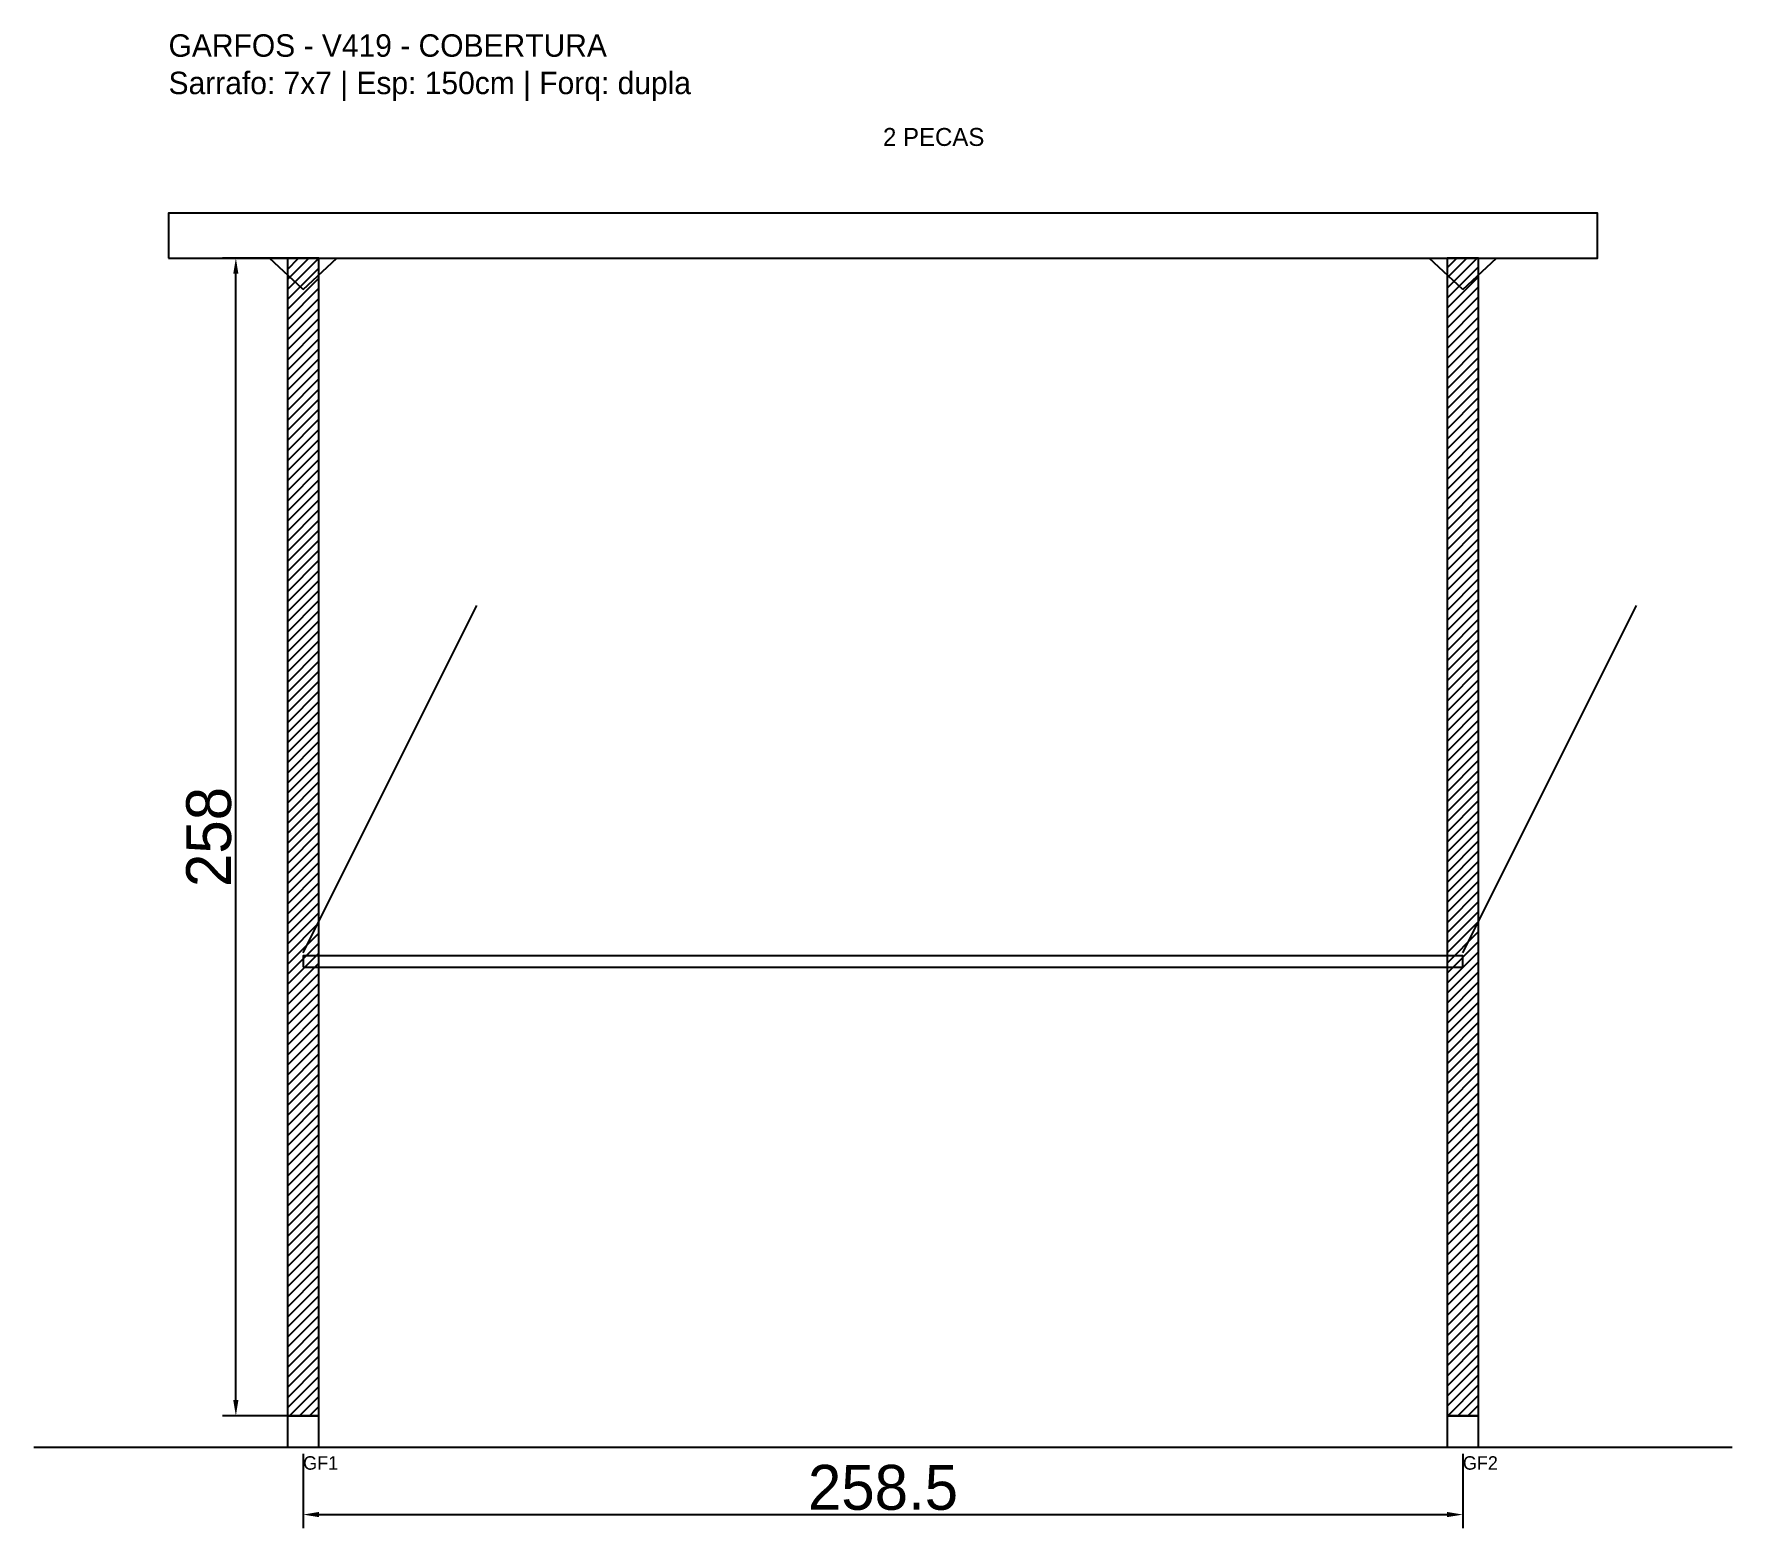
# Model space of a CAD drawing. Header units: metres. Extents: x -30 to 349, y -25 to 308.
import ezdxf

# ---------------------------------------------------------------- set-up
doc = ezdxf.new("R2010")
doc.units = ezdxf.units.M
for name, color, linetype in [('BARRA_ANCORAGEM', 1, 'Continuous'), ('COTA', 241, 'Continuous'), ('GARFOS OK', 3, 'Continuous'), ('NOME DA VIGA', 6, 'Continuous'), ('SARR_7x7', 40, 'Continuous'), ('TIRAS REESCORAMENTO', 252, 'Continuous'), ('VIGAS', 3, 'Continuous')]:
    doc.layers.add(name, color=color, linetype=linetype)
doc.dimstyles.new('EZ DXF', dxfattribs={"dimtxt": 10, "dimasz": 3.5, "dimexe": 3, "dimexo": 1.5, "dimgap": 1, "dimtad": 1, "dimdec": 1, "dimdsep": 46, "dimcen": 2.5, "dimazin": 3, "dimtfac": 1, "dimtmove": 0, "dimatfit": 3})

msp = doc.modelspace()

# ---------------------------------------------------------------- hatches: boundary and pattern name
at = {"layer": 'COTA'}
h = msp.add_hatch(dxfattribs=at)
h.set_pattern_fill('ANSI31', scale=0.5)
h.paths.add_polyline_path([(26.5, 0), (33.5, 0), (33.5, 258), (26.5, 258)])
h = msp.add_hatch(dxfattribs=at)
h.set_pattern_fill('ANSI31', scale=0.5)
h.paths.add_polyline_path([(285.010802, 0), (292.010802, 0), (292.010802, 258), (285.010802, 258)])

# ---------------------------------------------------------------- linework, layer by layer
at = {"layer": 'BARRA_ANCORAGEM'}
for p, q in [((30, 103.2), (68.7, 180.6)), ((288.510802, 103.2), (327.210802, 180.6))]:
    msp.add_line(p, q, dxfattribs=at)
at = {"layer": 'GARFOS OK'}
for p, q in [((30, 251), (22.5, 258)), ((22.5, 258), (37.5, 258)), ((30, 251), (37.5, 258)), ((288.510802, 251), (281.010802, 258)), ((281.010802, 258), (296.010802, 258)), ((288.510802, 251), (296.010802, 258))]:
    msp.add_line(p, q, dxfattribs=at)
at = {"layer": 'GARFOS OK', "linetype": 'CONTINUOUS'}
msp.add_line((-30, -7), (348.510802, -7), dxfattribs=at)
at = {"layer": 'GARFOS OK'}
for points in [[(26.5, 0), (33.5, 0), (33.5, 258), (26.5, 258), (26.5, 0)], [(285.010802, 0), (292.010802, 0), (292.010802, 258), (285.010802, 258), (285.010802, 0)]]:
    msp.add_lwpolyline(points, dxfattribs=at)
at = {"layer": 'SARR_7x7'}
for points in [[(26.5, -7), (33.5, -7), (33.5, 0), (26.5, 0), (26.5, -7)], [(285.010802, -7), (292.010802, -7), (292.010802, 0), (285.010802, 0), (285.010802, -7)]]:
    msp.add_lwpolyline(points, dxfattribs=at)
at = {"layer": 'TIRAS REESCORAMENTO'}
msp.add_lwpolyline([(30, 100), (288.510802, 100), (288.510802, 102.5), (30, 102.5), (30, 100)], dxfattribs=at)
at = {"layer": 'VIGAS'}
msp.add_lwpolyline([(0, 258), (318.510802, 258), (318.510802, 268), (0, 268), (0, 258)], dxfattribs=at)

# ---------------------------------------------------------------- texts
at = {"layer": 'NOME DA VIGA'}
for s, height, p in [('2 PECAS', 4, (159.255401, 283)), ('GF1', 3, (30, -12)), ('GF2', 3, (288.510802, -12))]:
    msp.add_text(s, height=height, dxfattribs=at).set_placement(p)
at = {"layer": 'NOME DA VIGA', "insert": (0, 293), "char_height": 5, "attachment_point": 7}
msp.add_mtext('GARFOS - V419 - COBERTURA\\PSarrafo: 7x7 | Esp: 150cm | Forq: dupla', dxfattribs=at)

# ---------------------------------------------------------------- dimensions: what is measured, and where the dimension line sits
at = {"layer": 'COTA'}
msp.add_linear_dim(base=(15, 0), p1=(30, 0), p2=(30, 258), angle=90, dimstyle='EZ DXF', dxfattribs=at).render()
msp.add_linear_dim(base=(30, -22), p1=(30, -7), p2=(288.510802, -7), dimstyle='EZ DXF', dxfattribs=at).render()

doc.saveas('drawing.dxf')
